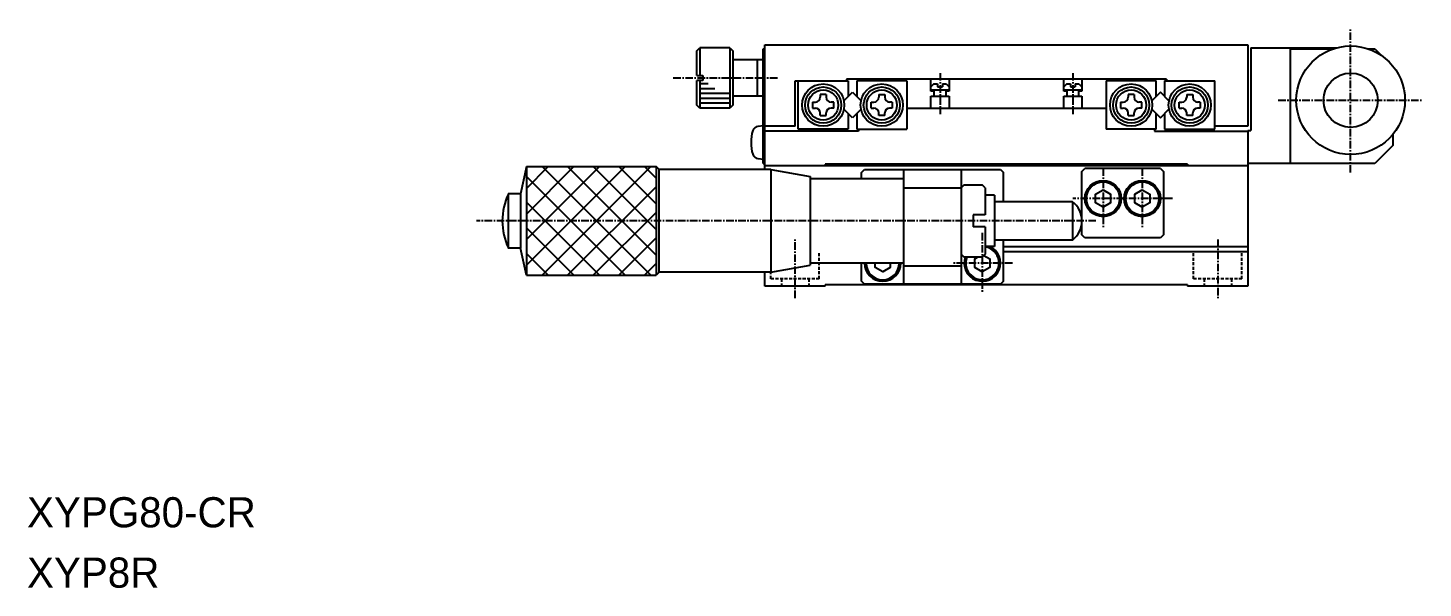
# Model space of a CAD drawing. Extents: x -154 to 153, y -386 to -67.
# Drawn here: x -151.5 to 79.6, y -386 to -293.2 of the extents above; entities that cross this region are included whole.
import ezdxf

# ---------------------------------------------------------------- set-up
doc = ezdxf.new("R2010")
doc.units = 0
doc.linetypes.add('CENTER', pattern=[2, 1.25, -0.25, 0.25, -0.25])
doc.linetypes.add('DASHED', pattern=[0.75, 0.5, -0.25])
doc.layers.get('0').update_dxf_attribs({"linetype": 'CONTINUOUS'})
doc.layers.add('CENTER', color=1, linetype='CENTER')

msp = doc.modelspace()

# ---------------------------------------------------------------- linework, layer by layer
at = {"color": 7, "linetype": 'CONTINUOUS'}
for p, q in [((-40.74, -296.95), (-40.24, -296.45)), ((-40.74, -301.05), (-40.74, -296.95)), ((-35.24, -296.45), (-40.24, -296.45)), ((-35.24, -296.45), (-34.74, -296.95)), ((-34.74, -296.95), (-34.74, -305.95)), ((-29.74, -296.65), (-29.44, -296.65)), ((-29.74, -315.65), (-29.74, -296.65)), ((-29.44, -316.65), (-29.44, -295.95)), ((-29.44, -295.95), (50.56, -295.95)), ((50.56, -295.95), (50.56, -309.45)), ((51.06, -296.45), (65.26, -296.45)), ((51.06, -296.45), (51.06, -310.15)), ((57.56, -296.65), (64.6, -296.65)), ((57.56, -296.65), (57.56, -315.65)), ((70.52, -296.65), (71.56, -296.65)), ((71.56, -296.65), (72.61, -297.7)), ((-29.74, -298.45), (-34.74, -298.45)), ((-30.74, -298.45), (-30.74, -304.45)), ((-40.74, -301.05), (-39.74, -301.05)), ((-40.74, -305.95), (-40.74, -301.85)), ((-39.74, -301.85), (-40.74, -301.85)), ((-39.74, -301.05), (-39.74, -301.85)), ((-24.44, -309.45), (-24.44, -301.95)), ((-24.44, -301.95), (-15.64, -301.95)), ((-23.94, -309.95), (-23.94, -301.95)), ((-15.94, -301.65), (-15.94, -301.95)), ((37.06, -301.65), (-15.94, -301.65)), ((-15.64, -301.95), (-15.64, -304.53)), ((-14.24, -301.95), (-14.24, -304.53)), ((-5.94, -301.95), (-14.24, -301.95)), ((-5.94, -301.95), (-5.94, -309.95)), ((-1.94, -303.65), (-1.94, -301.65)), ((-1.44, -302.45), (-1.94, -302.95)), ((-1.44, -302.45), (-0.84, -302.45)), ((-0.84, -302.45), (-0.84, -302.95)), ((-0.04, -302.45), (-0.04, -302.95)), ((-0.04, -302.45), (0.56, -302.45)), ((0.56, -302.45), (1.06, -302.95)), ((1.06, -301.65), (1.06, -303.65)), ((20.06, -303.65), (20.06, -301.65)), ((20.56, -302.45), (20.06, -302.95)), ((20.56, -302.45), (21.16, -302.45)), ((21.16, -302.45), (21.16, -302.95)), ((21.96, -302.45), (21.96, -302.95)), ((21.96, -302.45), (22.56, -302.45)), ((22.56, -302.45), (23.06, -302.95)), ((23.06, -301.65), (23.06, -303.65)), ((35.36, -301.95), (27.06, -301.95)), ((27.06, -301.95), (27.06, -309.95)), ((35.36, -304.53), (35.36, -301.95)), ((36.76, -301.95), (36.76, -304.53)), ((36.76, -301.95), (45.06, -301.95)), ((37.06, -301.65), (37.06, -301.95)), ((45.06, -309.95), (45.06, -301.95)), ((-29.74, -304.45), (-34.74, -304.45)), ((-20.29, -304.2), (-20.29, -304.65)), ((-19.29, -304.2), (-20.29, -304.2)), ((-19.29, -304.2), (-19.29, -304.65)), ((-16.36, -305.25), (-14.94, -303.83)), ((-14.94, -303.83), (-13.52, -305.25)), ((-10.59, -304.2), (-10.59, -304.65)), ((-10.59, -304.2), (-9.59, -304.2)), ((-9.59, -304.2), (-9.59, -304.65)), ((-1.94, -303.45), (1.06, -303.45)), ((-1.44, -303.65), (-1.94, -303.65)), ((-1.94, -304.45), (1.06, -304.45)), ((-1.94, -306.45), (-1.94, -304.45)), ((-1.44, -303.45), (-1.44, -304.45)), ((-0.84, -302.95), (-0.04, -302.95)), ((0.56, -304.45), (0.56, -303.45)), ((1.06, -303.65), (0.56, -303.65)), ((1.06, -304.45), (1.06, -306.45)), ((20.06, -303.45), (23.06, -303.45)), ((20.56, -303.65), (20.06, -303.65)), ((20.06, -304.45), (23.06, -304.45)), ((20.06, -306.45), (20.06, -304.45)), ((20.56, -303.45), (20.56, -304.45)), ((21.16, -302.95), (21.96, -302.95)), ((22.56, -304.45), (22.56, -303.45)), ((23.06, -303.65), (22.56, -303.65)), ((23.06, -304.45), (23.06, -306.45)), ((30.71, -304.2), (30.71, -304.65)), ((31.71, -304.2), (30.71, -304.2)), ((31.71, -304.2), (31.71, -304.65)), ((36.06, -303.83), (34.64, -305.25)), ((37.48, -305.25), (36.06, -303.83)), ((40.41, -304.2), (40.41, -304.65)), ((40.41, -304.2), (41.41, -304.2)), ((41.41, -304.2), (41.41, -304.65)), ((-40.24, -306.45), (-40.74, -305.95)), ((-35.24, -306.45), (-40.24, -306.45)), ((-34.74, -305.95), (-35.24, -306.45)), ((-21.54, -305.45), (-21.09, -305.45)), ((-21.54, -305.45), (-21.54, -306.45)), ((-21.54, -306.45), (-21.09, -306.45)), ((-20.29, -307.7), (-20.29, -307.25)), ((-19.29, -307.7), (-19.29, -307.25)), ((-18.04, -305.45), (-18.49, -305.45)), ((-18.04, -306.45), (-18.49, -306.45)), ((-18.04, -306.45), (-18.04, -305.45)), ((-14.94, -308.07), (-16.36, -306.65)), ((-13.52, -306.65), (-14.94, -308.07)), ((-11.84, -305.45), (-11.39, -305.45)), ((-11.84, -306.45), (-11.84, -305.45)), ((-11.84, -306.45), (-11.39, -306.45)), ((-10.59, -307.7), (-10.59, -307.25)), ((-9.59, -307.7), (-9.59, -307.25)), ((-8.34, -305.45), (-8.79, -305.45)), ((-8.34, -306.45), (-8.79, -306.45)), ((-8.34, -305.45), (-8.34, -306.45)), ((-5.94, -306.45), (27.06, -306.45)), ((29.46, -305.45), (29.91, -305.45)), ((29.46, -305.45), (29.46, -306.45)), ((29.46, -306.45), (29.91, -306.45)), ((30.71, -307.7), (30.71, -307.25)), ((31.71, -307.7), (31.71, -307.25)), ((32.96, -305.45), (32.51, -305.45)), ((32.96, -306.45), (32.51, -306.45)), ((32.96, -306.45), (32.96, -305.45)), ((34.64, -306.65), (36.06, -308.07)), ((36.06, -308.07), (37.48, -306.65)), ((39.16, -305.45), (39.61, -305.45)), ((39.16, -306.45), (39.16, -305.45)), ((39.16, -306.45), (39.61, -306.45)), ((40.41, -307.7), (40.41, -307.25)), ((41.41, -307.7), (41.41, -307.25)), ((42.66, -305.45), (42.21, -305.45)), ((42.66, -306.45), (42.21, -306.45)), ((42.66, -305.45), (42.66, -306.45)), ((-29.74, -309.4), (-30.58, -309.48)), ((-24.44, -309.45), (-29.44, -309.45)), ((-20.29, -307.7), (-19.29, -307.7)), ((-15.64, -307.37), (-15.64, -309.95)), ((-14.24, -307.37), (-14.24, -309.95)), ((-9.59, -307.7), (-10.59, -307.7)), ((30.71, -307.7), (31.71, -307.7)), ((35.36, -309.95), (35.36, -307.37)), ((36.76, -307.37), (36.76, -309.95)), ((41.41, -307.7), (40.41, -307.7)), ((50.56, -309.45), (45.06, -309.45)), ((-13.94, -310.25), (-29.44, -310.25)), ((-15.64, -309.95), (-23.94, -309.95)), ((-14.24, -309.95), (-5.94, -309.95)), ((-13.94, -309.95), (-13.94, -310.25)), ((35.36, -309.95), (27.06, -309.95)), ((35.06, -309.95), (35.06, -310.25)), ((35.06, -310.25), (50.56, -310.25)), ((36.76, -309.95), (45.06, -309.95)), ((50.56, -310.15), (51.06, -310.15)), ((50.56, -310.15), (50.56, -335.95)), ((74.56, -310.81), (74.56, -312.65)), ((74.56, -312.65), (71.56, -315.65)), ((-68.94, -316.15), (-69.94, -320.65)), ((-68.94, -316.15), (-47.44, -316.15)), ((-46.94, -316.65), (-47.44, -316.15)), ((-30.58, -314.83), (-29.74, -314.9)), ((-29.74, -315.65), (-29.44, -315.65)), ((-29.44, -315.95), (50.56, -315.95)), ((-19.44, -315.75), (-19.44, -315.95)), ((40.56, -315.75), (-19.44, -315.75)), ((23.06, -316.95), (23.56, -316.45)), ((36.06, -316.45), (23.56, -316.45)), ((36.06, -316.45), (36.56, -316.95)), ((40.56, -315.75), (40.56, -315.95)), ((71.56, -315.65), (50.56, -315.65)), ((-46.94, -333.65), (-46.94, -316.65)), ((-28.44, -316.65), (-46.94, -316.65)), ((-28.44, -316.65), (-28.44, -333.65)), ((-28.44, -316.65), (-21.94, -317.8)), ((-21.94, -317.8), (-21.94, -332.51)), ((-6.44, -318.15), (-21.94, -318.15)), ((-13.44, -317.15), (-12.94, -316.65)), ((-13.44, -318.15), (-13.44, -317.15)), ((-12.94, -316.65), (9.56, -316.65)), ((-6.44, -335.65), (-6.44, -316.65)), ((3.06, -316.65), (3.06, -335.65)), ((9.56, -316.65), (10.06, -317.15)), ((10.06, -321.98), (10.06, -317.15)), ((23.06, -327.45), (23.06, -316.95)), ((36.56, -316.95), (36.56, -327.45)), ((-69.94, -320.65), (-71.94, -320.65)), ((-69.94, -320.65), (-69.94, -329.65)), ((-6.44, -319.65), (3.06, -319.65)), ((3.56, -319.15), (3.06, -319.65)), ((3.56, -319.15), (6.56, -319.15)), ((7.06, -319.65), (6.56, -319.15)), ((7.06, -319.65), (7.06, -324.15)), ((8.56, -320.9), (7.06, -320.9)), ((8.56, -320.9), (8.56, -329.4)), ((21.5, -321.98), (8.56, -321.98)), ((7.06, -324.15), (5.06, -324.15)), ((5.06, -324.15), (5.06, -326.15)), ((7.06, -326.15), (5.06, -326.15)), ((7.06, -326.15), (7.06, -330.65)), ((23.56, -327.95), (23.06, -327.45)), ((36.06, -327.95), (23.56, -327.95)), ((36.56, -327.45), (36.06, -327.95)), ((-69.94, -329.65), (-71.94, -329.65)), ((-68.94, -334.15), (-69.94, -329.65)), ((8.56, -329.4), (7.06, -329.4)), ((21.5, -328.33), (8.56, -328.33)), ((10.06, -335.15), (10.06, -328.33)), ((50.56, -329.45), (10.06, -329.45)), ((50.56, -330.25), (10.06, -330.25)), ((-28.44, -333.65), (-21.94, -332.51)), ((-6.44, -332.15), (-21.94, -332.15)), ((-13.44, -335.15), (-13.44, -332.15)), ((3.06, -332.65), (-6.44, -332.65)), ((3.06, -330.65), (3.56, -331.15)), ((6.56, -331.15), (3.56, -331.15)), ((7.06, -330.65), (6.56, -331.15)), ((-68.94, -334.15), (-47.44, -334.15)), ((-46.94, -333.65), (-47.44, -334.15)), ((-28.44, -333.65), (-46.94, -333.65)), ((-29.44, -335.95), (-29.44, -333.65)), ((-19.44, -335.95), (-29.44, -335.95)), ((-19.44, -335.95), (-19.44, -335.75)), ((40.56, -335.75), (-19.44, -335.75)), ((-12.94, -335.65), (-13.44, -335.15)), ((9.56, -335.65), (-12.94, -335.65)), ((10.06, -335.15), (9.56, -335.65)), ((40.56, -335.75), (40.56, -335.95)), ((50.56, -335.95), (40.56, -335.95))]:
    msp.add_line(p, q, dxfattribs=at)
at = {"color": 3, "linetype": 'CONTINUOUS'}
for p, q in [((-40.24, -296.45), (-40.24, -301.05)), ((-35.24, -296.45), (-35.24, -306.45)), ((-40.24, -301.85), (-40.24, -306.45)), ((-38.86, -302.45), (-40.24, -302.45)), ((-37.74, -303.25), (-40.24, -303.25)), ((-35.24, -304.05), (-40.24, -304.05)), ((-35.24, -304.85), (-40.24, -304.85)), ((-35.24, -305.65), (-40.24, -305.65)), ((-68.94, -316.15), (-68.94, -334.15)), ((-68.94, -332.5), (-52.59, -316.15)), ((-68.94, -328.26), (-56.83, -316.15)), ((-68.94, -324.01), (-61.08, -316.15)), ((-68.94, -319.77), (-65.32, -316.15)), ((-48.35, -334.15), (-66.35, -316.15)), ((-66.35, -334.15), (-48.35, -316.15)), ((-47.44, -330.82), (-62.11, -316.15)), ((-47.44, -326.58), (-57.86, -316.15)), ((-47.44, -322.34), (-53.62, -316.15)), ((-47.44, -318.09), (-49.38, -316.15)), ((-47.44, -316.15), (-47.44, -334.15)), ((-52.59, -334.15), (-68.94, -317.81)), ((-71.94, -320.65), (-71.94, -329.65)), ((-62.11, -334.15), (-47.44, -319.48)), ((-56.83, -334.15), (-68.94, -322.05)), ((21.5, -321.98), (21.5, -328.33)), ((-57.86, -334.15), (-47.44, -323.73)), ((-61.08, -334.15), (-68.94, -326.29)), ((-53.62, -334.15), (-47.44, -327.97)), ((-65.32, -334.15), (-68.94, -330.53)), ((-49.38, -334.15), (-47.44, -332.21))]:
    msp.add_line(p, q, dxfattribs=at)
at = {"color": 3, "linetype": 'DASHED'}
for p, q in [((-20.44, -334.75), (-20.44, -330.25)), ((41.56, -334.75), (41.56, -330.25)), ((49.56, -334.75), (49.56, -330.25)), ((-28.44, -334.75), (-28.44, -333.65)), ((-20.44, -334.75), (-28.44, -334.75)), ((-26.69, -334.75), (-26.69, -335.95)), ((-22.19, -334.75), (-22.19, -335.95)), ((49.56, -334.75), (41.56, -334.75)), ((43.31, -334.75), (43.31, -335.95)), ((47.81, -334.75), (47.81, -335.95))]:
    msp.add_line(p, q, dxfattribs=at)
at = {"color": 7, "linetype": 'CONTINUOUS'}
for points in [[(26.56, -320.01), (27.81, -320.73), (27.81, -322.17), (26.56, -322.9), (25.31, -322.17), (25.31, -320.73), (26.56, -320.01)], [(33.06, -320.01), (34.31, -320.73), (34.31, -322.17), (33.06, -322.9), (31.81, -322.17), (31.81, -320.73), (33.06, -320.01)], [(-8.69, -332.15), (-8.69, -332.87), (-9.94, -333.6), (-11.19, -332.87), (-11.19, -332.15)], [(6.84, -330.87), (7.81, -331.43), (7.81, -332.87), (6.56, -333.6), (5.31, -332.87), (5.31, -331.43), (5.79, -331.15)]]:
    msp.add_lwpolyline(points, dxfattribs=at)
for centre, radius in [((67.56, -305.15), 9), ((-19.79, -305.95), 3.5), ((-10.09, -305.95), 3.5), ((31.21, -305.95), 3.5), ((40.91, -305.95), 3.5), ((67.56, -305.15), 4.5), ((-19.79, -305.95), 3), ((-19.79, -305.95), 2.5), ((-10.09, -305.95), 3), ((-10.09, -305.95), 2.5), ((31.21, -305.95), 3), ((31.21, -305.95), 2.5), ((40.91, -305.95), 3), ((40.91, -305.95), 2.5), ((26.56, -321.45), 3), ((26.56, -321.45), 2.75), ((33.06, -321.45), 3), ((33.06, -321.45), 2.75)]:
    msp.add_circle(centre, radius, dxfattribs=at)
for centre, radius, start, end in [((-21.09, -304.65), 0.8, 270, 0), ((-18.49, -304.65), 0.8, 180, 270), ((-11.39, -304.65), 0.8, 270, 0), ((-8.79, -304.65), 0.8, 180, 270), ((29.91, -304.65), 0.8, 270, 0), ((32.51, -304.65), 0.8, 180, 270), ((39.61, -304.65), 0.8, 270, 0), ((42.21, -304.65), 0.8, 180, 270), ((-21.09, -307.25), 0.8, 0, 90), ((-18.49, -307.25), 0.8, 90, 180), ((-11.39, -307.25), 0.8, 0, 90), ((-8.79, -307.25), 0.8, 90, 180), ((29.91, -307.25), 0.8, 0, 90), ((32.51, -307.25), 0.8, 90, 180), ((39.61, -307.25), 0.8, 0, 90), ((42.21, -307.25), 0.8, 90, 180), ((-30.5, -310.47), 1, 95, 163.743), ((-24.74, -312.15), 7, 163.743, 196.257), ((-30.5, -313.83), 1, 196.257, 265), ((-62.31, -325.15), 10.62, 154.9424, 205.0576), ((19.06, -325.15), 4, 307.4626, 52.5374), ((6.56, -332.15), 3, 160.5288, 66.4436), ((6.56, -332.15), 2.75, 158.6763, 79.5243), ((-9.94, -332.15), 3, 180, 0), ((-9.94, -332.15), 2.75, 180, 0)]:
    msp.add_arc(centre, radius, start, end, dxfattribs=at)
at = {"layer": 'CENTER', "color": 1, "linetype": 'CENTER'}
for p, q in [((67.56, -317.15), (67.56, -293.15)), ((-44.61, -301.45), (-27.34, -301.45)), ((-0.44, -300.65), (-0.44, -307.45)), ((21.56, -300.65), (21.56, -307.45)), ((55.56, -305.15), (79.56, -305.15)), ((26.56, -316.45), (26.56, -326.45)), ((33.06, -316.45), (33.06, -326.45)), ((38.06, -321.45), (21.56, -321.45)), ((25.39, -325.15), (-77.2, -325.15)), ((6.56, -327.15), (6.56, -337.15)), ((-24.44, -337.95), (-24.44, -328.25)), ((45.56, -328.25), (45.56, -337.95)), ((11.56, -332.15), (1.56, -332.15))]:
    msp.add_line(p, q, dxfattribs=at)

# ---------------------------------------------------------------- texts
at = {"color": 7, "linetype": 'CONTINUOUS'}
for s, p in [('XYPG80-CR', (-151.65, -375.95)), ('XYP8R', (-151.65, -385.95))]:
    msp.add_text(s, height=5, dxfattribs=at).set_placement(p)

doc.saveas('drawing.dxf')
